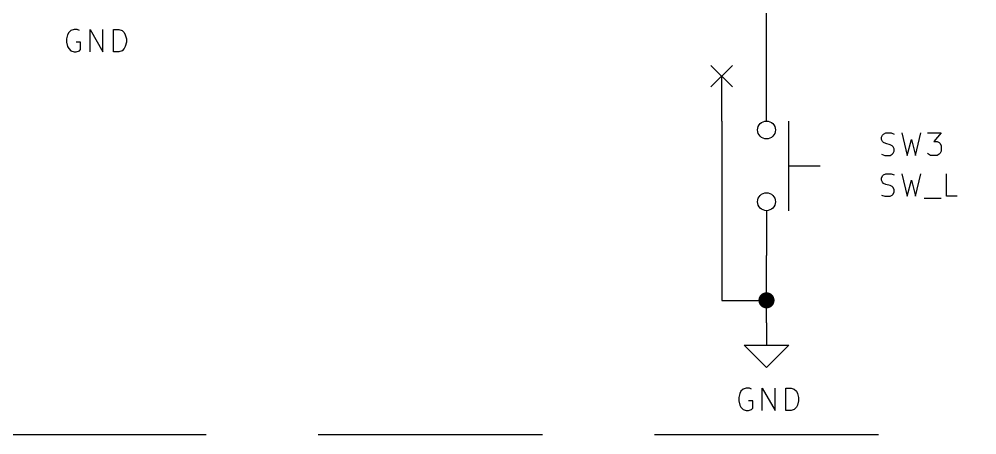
# Model space of a CAD drawing. Extents: x 0.4 to 16.1, y -11.3 to -0.4.
# Drawn here: x 10.332 to 12.469, y -9.8 to -8.873 of the extents above; entities that cross this region are included whole.
import ezdxf

# ---------------------------------------------------------------- set-up
doc = ezdxf.new("R2010")
doc.units = 0
doc.header["$MEASUREMENT"] = 0
doc.linetypes.add('DASHED', pattern=[0.75, 0.5, -0.25])
for name, color, linetype in [('BROWN2', 54, 'CONTINUOUS'), ('CYAN2', 4, 'CONTINUOUS'), ('MAGENTA2', 6, 'CONTINUOUS'), ('MAGENTA3', 221, 'CONTINUOUS'), ('RED3', 11, 'CONTINUOUS')]:
    doc.layers.add(name, color=color, linetype=linetype)

msp = doc.modelspace()

# ---------------------------------------------------------------- linework, layer by layer
at = {"layer": 'BROWN2', "linetype": 'CONTINUOUS'}
for p, q in [((11.9, -9.1), (11.9, -9)), ((12, -9.1), (12, -9)), ((11.9, -9.1), (11.9, -9.3)), ((12.05, -9.3), (12.05, -9.1)), ((12.05, -9.2), (12.12, -9.2)), ((11.9, -9.3), (11.9, -9.4)), ((12, -9.3), (12, -9.4)), ((12, -9.55), (12, -9.6)), ((12, -9.65), (11.95, -9.6)), ((11.95, -9.6), (12, -9.6)), ((12, -9.6), (12.05, -9.6)), ((12.05, -9.6), (12, -9.65))]:
    msp.add_line(p, q, dxfattribs=at)
at = {"layer": 'BROWN2'}
for centre in [(12, -9.12), (12, -9.28)]:
    msp.add_circle(centre, 0.02, dxfattribs=at)
at = {"layer": 'CYAN2', "linetype": 'CONTINUOUS'}
for p, q in [((11.876, -8.976), (11.924, -9.024)), ((11.924, -8.976), (11.876, -9.024))]:
    msp.add_line(p, q, dxfattribs=at)
at = {"layer": 'MAGENTA2', "linetype": 'CONTINUOUS'}
for p, q in [((10.4407, -8.90752), (10.4383, -8.91705)), ((10.4431, -8.90276), (10.4407, -8.90752)), ((10.4479, -8.898), (10.4431, -8.90276)), ((10.455, -8.89562), (10.4479, -8.898)), ((10.4621, -8.89562), (10.455, -8.89562)), ((10.4669, -8.898), (10.4621, -8.89562)), ((10.4907, -8.94562), (10.4907, -8.89562)), ((10.4907, -8.89562), (10.5193, -8.94562)), ((10.5193, -8.94562), (10.5193, -8.89562)), ((10.5431, -8.94562), (10.5431, -8.89562)), ((10.5431, -8.89562), (10.555, -8.89562)), ((10.555, -8.89562), (10.5621, -8.898)), ((10.5621, -8.898), (10.5669, -8.90276)), ((10.5669, -8.90276), (10.5693, -8.90752)), ((10.5693, -8.90752), (10.5717, -8.91705)), ((10.4383, -8.91705), (10.4383, -8.92419)), ((10.4383, -8.92419), (10.4407, -8.93371)), ((10.4693, -8.92419), (10.4598, -8.92419)), ((10.4693, -8.94085), (10.4693, -8.92419)), ((10.5717, -8.92419), (10.5693, -8.93371)), ((10.5717, -8.91705), (10.5717, -8.92419)), ((10.4407, -8.93371), (10.4431, -8.93847)), ((10.4431, -8.93847), (10.4479, -8.94324)), ((10.4479, -8.94324), (10.455, -8.94562)), ((10.455, -8.94562), (10.4598, -8.94562)), ((10.4598, -8.94562), (10.4669, -8.94324)), ((10.4669, -8.94324), (10.4693, -8.94085)), ((10.555, -8.94562), (10.5431, -8.94562)), ((10.5621, -8.94324), (10.555, -8.94562)), ((10.5669, -8.93847), (10.5621, -8.94324)), ((10.5693, -8.93371), (10.5669, -8.93847)), ((12.2566, -9.13614), (12.259, -9.13138)), ((12.2566, -9.1409), (12.2566, -9.13614)), ((12.259, -9.14567), (12.2566, -9.1409)), ((12.259, -9.13138), (12.2614, -9.129)), ((12.2614, -9.14805), (12.259, -9.14567)), ((12.2614, -9.129), (12.2662, -9.12662)), ((12.2662, -9.12662), (12.2781, -9.12662)), ((12.2781, -9.12662), (12.2852, -9.129)), ((12.3019, -9.12662), (12.3138, -9.17662)), ((12.3138, -9.17662), (12.3233, -9.1409)), ((12.3233, -9.1409), (12.3328, -9.17662)), ((12.3328, -9.17662), (12.3447, -9.12662)), ((12.359, -9.12662), (12.39, -9.12662)), ((12.39, -9.12662), (12.3733, -9.14567)), ((12.3733, -9.14567), (12.3805, -9.14567)), ((12.3805, -9.14567), (12.3852, -9.14805)), ((12.2662, -9.15043), (12.2614, -9.14805)), ((12.2757, -9.15281), (12.2662, -9.15043)), ((12.2805, -9.15519), (12.2757, -9.15281)), ((12.2828, -9.15757), (12.2805, -9.15519)), ((12.2852, -9.16233), (12.2828, -9.15757)), ((12.2852, -9.16709), (12.2852, -9.16233)), ((12.3852, -9.14805), (12.3876, -9.15043)), ((12.3876, -9.15043), (12.39, -9.15519)), ((12.39, -9.15519), (12.39, -9.16709)), ((12.2566, -9.17424), (12.2638, -9.17662)), ((12.2638, -9.17662), (12.2757, -9.17662)), ((12.2757, -9.17662), (12.2805, -9.17424)), ((12.2805, -9.17424), (12.2828, -9.17185)), ((12.2828, -9.17185), (12.2852, -9.16709)), ((12.3614, -9.17424), (12.359, -9.17185)), ((12.3662, -9.17662), (12.3614, -9.17424)), ((12.3805, -9.17662), (12.3662, -9.17662)), ((12.3852, -9.17424), (12.3805, -9.17662)), ((12.3876, -9.17185), (12.3852, -9.17424)), ((12.39, -9.16709), (12.3876, -9.17185)), ((12.2566, -9.22714), (12.259, -9.22238)), ((12.2566, -9.2319), (12.2566, -9.22714)), ((12.259, -9.22238), (12.2614, -9.22)), ((12.2614, -9.22), (12.2662, -9.21762)), ((12.2662, -9.21762), (12.2781, -9.21762)), ((12.2781, -9.21762), (12.2852, -9.22)), ((12.3019, -9.21762), (12.3138, -9.26762)), ((12.3328, -9.26762), (12.3447, -9.21762)), ((12.4019, -9.26762), (12.4019, -9.21762)), ((12.259, -9.23667), (12.2566, -9.2319)), ((12.2614, -9.23905), (12.259, -9.23667)), ((12.2662, -9.24143), (12.2614, -9.23905)), ((12.2757, -9.24381), (12.2662, -9.24143)), ((12.2805, -9.24619), (12.2757, -9.24381)), ((12.2828, -9.24857), (12.2805, -9.24619)), ((12.2852, -9.25333), (12.2828, -9.24857)), ((12.3138, -9.26762), (12.3233, -9.2319)), ((12.3233, -9.2319), (12.3328, -9.26762)), ((12.2566, -9.26524), (12.2638, -9.26762)), ((12.2638, -9.26762), (12.2757, -9.26762)), ((12.2757, -9.26762), (12.2805, -9.26524)), ((12.2805, -9.26524), (12.2828, -9.26285)), ((12.2828, -9.26285), (12.2852, -9.25809)), ((12.2852, -9.25809), (12.2852, -9.25333)), ((12.3519, -9.27238), (12.39, -9.27238)), ((12.4257, -9.26762), (12.4019, -9.26762)), ((11.9479, -9.698), (11.9431, -9.70276)), ((11.955, -9.69562), (11.9479, -9.698)), ((11.9621, -9.69562), (11.955, -9.69562)), ((11.9669, -9.698), (11.9621, -9.69562)), ((11.9907, -9.74562), (11.9907, -9.69562)), ((11.9907, -9.69562), (12.0193, -9.74562)), ((12.0193, -9.74562), (12.0193, -9.69562)), ((12.0431, -9.74562), (12.0431, -9.69562)), ((12.0431, -9.69562), (12.055, -9.69562)), ((12.055, -9.69562), (12.0621, -9.698)), ((12.0621, -9.698), (12.0669, -9.70276)), ((11.9407, -9.70752), (11.9383, -9.71705)), ((11.9383, -9.71705), (11.9383, -9.72419)), ((11.9431, -9.70276), (11.9407, -9.70752)), ((12.0669, -9.70276), (12.0693, -9.70752)), ((12.0693, -9.70752), (12.0717, -9.71705)), ((12.0717, -9.71705), (12.0717, -9.72419)), ((11.9383, -9.72419), (11.9407, -9.73371)), ((11.9407, -9.73371), (11.9431, -9.73847)), ((11.9431, -9.73847), (11.9479, -9.74324)), ((11.9479, -9.74324), (11.955, -9.74562)), ((11.9693, -9.72419), (11.9598, -9.72419)), ((11.9598, -9.74562), (11.9669, -9.74324)), ((11.9669, -9.74324), (11.9693, -9.74085)), ((11.9693, -9.74085), (11.9693, -9.72419)), ((12.0621, -9.74324), (12.055, -9.74562)), ((12.0669, -9.73847), (12.0621, -9.74324)), ((12.0693, -9.73371), (12.0669, -9.73847)), ((12.0717, -9.72419), (12.0693, -9.73371)), ((11.955, -9.74562), (11.9598, -9.74562)), ((12.055, -9.74562), (12.0431, -9.74562))]:
    msp.add_line(p, q, dxfattribs=at)
at = {"layer": 'MAGENTA3', "linetype": 'CONTINUOUS'}
for p, q in [((12, -9), (12, -8.85)), ((11.9, -9.4), (11.9, -9.5)), ((12, -9.5), (12, -9.4)), ((11.9, -9.5), (12, -9.5)), ((12, -9.55), (12, -9.5))]:
    msp.add_line(p, q, dxfattribs=at)
at = {"layer": 'MAGENTA3', "const_width": 0.018}
msp.add_lwpolyline([(11.991, -9.5, 1), (12.009, -9.5, 1)], format="xyb", close=True, dxfattribs=at)
at = {"layer": 'RED3', "linetype": 'DASHED'}
msp.add_line((16, -9.8), (8.65, -9.8), dxfattribs=at)

doc.saveas('drawing.dxf')
